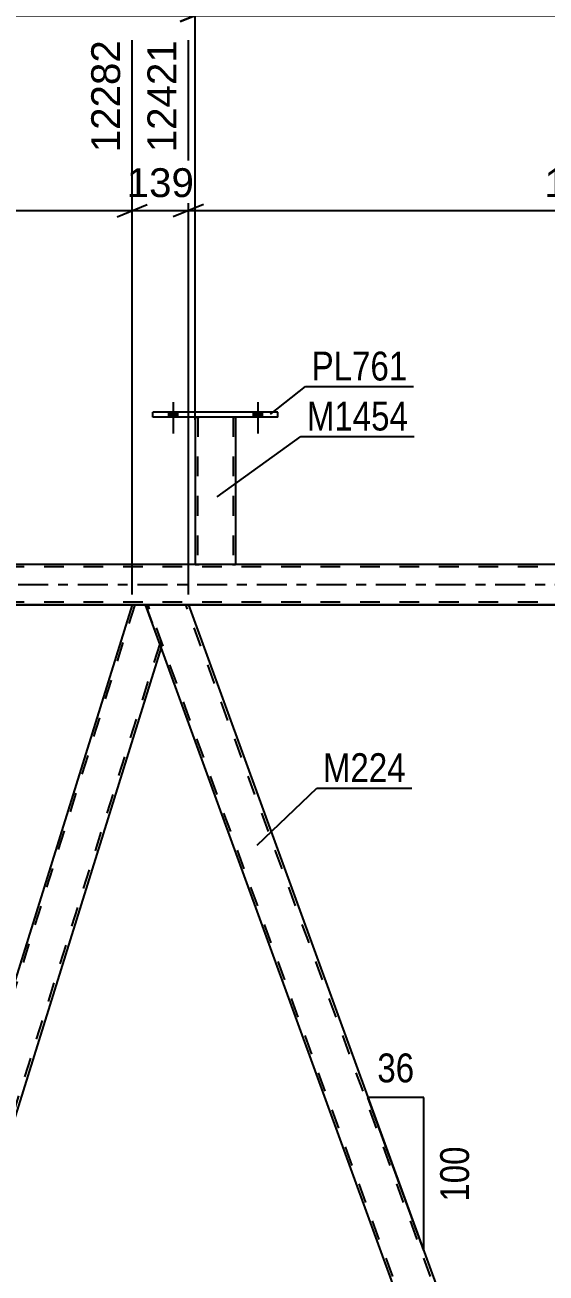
# Model space of a CAD drawing. Header units: millimetres. Extents: x -57 to 784, y -422 to 172.
# Drawn here: x 478.4 to 530.1, y -68.4 to 55.6 of the extents above; entities that cross this region are included whole.
import ezdxf

# ---------------------------------------------------------------- set-up
doc = ezdxf.new("R2010")
doc.units = ezdxf.units.MM
doc.linetypes.add('DXK_LINE_DOT2', pattern=[3.9198, 1.9599, -1.9599])
doc.linetypes.add('DXK_LINE_DOT3', pattern=[5.9187, 2.979, -0.9799, 0.9799, -0.9799])
doc.styles.add('Arial', font='ARIAL.TTF', dxfattribs={"height": 0.2})
doc.styles.add('Arial Narrow', font='ARIALN.TTF', dxfattribs={"height": 0.2})

# ---------------------------------------------------------------- blocks, each defined once
blk = doc.blocks.new('Part-122572029-3347 - 3165')
at = {"color": 7, "linetype": 'DXK_LINE_DOT2'}
for p, q in [((697.85, 1.76), (33.83, 1.76)), ((697.85, 2), (55.31, 2)), ((499.3, 2), (495.3, 2)), ((697.85, -1.76), (33.83, -1.76)), ((494.63, -2), (489.05, -2))]:
    blk.add_line(p, q, dxfattribs=at)
at = {"color": 2, "linetype": 'Continuous'}
for p, q in [((495.3, 2), (459.31, 2)), ((535.31, 2), (499.3, 2)), ((489.05, -2), (409.49, -2)), ((574.19, -2), (494.63, -2))]:
    blk.add_line(p, q, dxfattribs=at)
at = {"color": 7, "linetype": 'DXK_LINE_DOT3'}
blk.add_line((33.83, 0), (707.85, 0), dxfattribs=at)
blk = doc.blocks.new('Bolt-122572029-3299 - 3165')
at = {"linetype": 'Continuous'}
for points in [[(492.67, 16.64), (493.55, 16.64), (493.55, 17.12), (492.67, 17.12)], [(501.07, 16.64), (501.95, 16.64), (501.95, 17.12), (501.07, 17.12)]]:
    blk.add_hatch(color=1, dxfattribs=at).paths.add_polyline_path(points)
at = {"color": 1, "linetype": 'Continuous'}
for p, q in [((493.11, 18.12), (493.11, 15)), ((501.51, 18.12), (501.51, 15)), ((492.67, 17.12), (492.67, 16.64)), ((493.55, 17.12), (493.55, 16.64)), ((501.07, 17.12), (501.07, 16.64)), ((501.95, 17.12), (501.95, 16.64))]:
    blk.add_line(p, q, dxfattribs=at)
blk = doc.blocks.new('Bolt-122572029-3411 - 3165')
at = {"linetype": 'Continuous'}
for points in [[(492.67, 16.64), (493.55, 16.64), (493.55, 17.12), (492.67, 17.12)], [(501.07, 16.64), (501.95, 16.64), (501.95, 17.12), (501.07, 17.12)]]:
    blk.add_hatch(color=1, dxfattribs=at).paths.add_polyline_path(points)
at = {"color": 1, "linetype": 'Continuous'}
for p, q in [((493.11, 18.12), (493.11, 15)), ((501.51, 18.12), (501.51, 15)), ((492.67, 17.12), (492.67, 16.64)), ((493.55, 17.12), (493.55, 16.64)), ((501.07, 17.12), (501.07, 16.64)), ((501.95, 17.12), (501.95, 16.64))]:
    blk.add_line(p, q, dxfattribs=at)
blk = doc.blocks.new('Part-122572029-3437 - 3165')
at = {"color": 2, "linetype": 'Continuous'}
for p, q in [((491.11, 16.64), (491.11, 17.12)), ((503.51, 17.12), (491.11, 17.12)), ((503.51, 16.64), (491.11, 16.64)), ((503.51, 16.64), (503.51, 17.12))]:
    blk.add_line(p, q, dxfattribs=at)
blk = doc.blocks.new('Part-122572029-3499 - 3165')
at = {"color": 7, "linetype": 'DXK_LINE_DOT2'}
for p, q in [((489.3, -2), (452.48, -120.12)), ((491.78, -5.88), (454.96, -124)), ((452.77, -118.4), (452.35, -119.75)), ((456.96, -118.4), (455.21, -124)), ((453.9, -124), (452.35, -119.75)), ((455.21, -124), (453.9, -124))]:
    blk.add_line(p, q, dxfattribs=at)
at = {"color": 2, "linetype": 'Continuous'}
for p, q in [((489.05, -2), (452.77, -118.4)), ((490.37, -2), (489.05, -2)), ((491.92, -6.25), (490.37, -2)), ((491.92, -6.25), (456.96, -118.4))]:
    blk.add_line(p, q, dxfattribs=at)
blk = doc.blocks.new('Part-122572029-3556 - 3165')
at = {"color": 2, "linetype": 'Continuous'}
for p, q in [((495.31, 16.64), (495.3, 2)), ((499.31, 16.64), (499.3, 2)), ((495.34, 2), (495.3, 2)), ((495.44, 2), (495.34, 2)), ((495.6, 2), (495.44, 2)), ((499, 2), (495.6, 2)), ((499.16, 2), (499, 2)), ((499.26, 2), (499.16, 2)), ((499.3, 2), (499.26, 2))]:
    blk.add_line(p, q, dxfattribs=at)
at = {"color": 7, "linetype": 'DXK_LINE_DOT2'}
for p, q in [((495.31, 16.64), (495.31, 16.64)), ((495.31, 16.64), (495.31, 16.64)), ((495.31, 16.64), (495.31, 16.64)), ((495.34, 16.64), (495.31, 16.64)), ((495.31, 16.64), (495.34, 16.64)), ((495.45, 16.64), (495.34, 16.64)), ((495.34, 16.64), (495.45, 16.64)), ((495.56, 16.64), (495.45, 16.64)), ((495.45, 16.64), (495.6, 16.64)), ((495.55, 16.64), (495.54, 2)), ((495.55, 16.64), (495.55, 16.64)), ((495.56, 16.64), (495.55, 16.64)), ((495.55, 16.64), (495.56, 16.64)), ((499.01, 16.64), (495.56, 16.64)), ((495.62, 16.64), (495.56, 16.64)), ((495.56, 16.64), (495.62, 16.64)), ((499.01, 16.64), (495.6, 16.64)), ((498.92, 16.64), (495.62, 16.64)), ((495.62, 16.64), (495.69, 16.64)), ((499, 16.64), (495.69, 16.64)), ((499, 16.64), (498.92, 16.64)), ((499.05, 16.64), (499, 16.64)), ((499, 16.64), (499.05, 16.64)), ((499.01, 16.64), (499.17, 16.64)), ((499.17, 16.64), (499.01, 16.64)), ((499.07, 16.64), (499.05, 16.64)), ((499.05, 16.64), (499.07, 16.64)), ((499.07, 16.64), (499.06, 2)), ((499.07, 16.64), (499.07, 16.64)), ((499.17, 16.64), (499.27, 16.64)), ((499.27, 16.64), (499.17, 16.64)), ((499.27, 16.64), (499.31, 16.64)), ((499.31, 16.64), (499.27, 16.64)), ((499.31, 16.64), (499.31, 16.64)), ((499.31, 16.64), (499.31, 16.64)), ((499.31, 16.64), (499.31, 16.64)), ((495.3, 2), (495.34, 2)), ((495.34, 2), (495.44, 2)), ((495.44, 2), (495.6, 2)), ((495.56, 2), (495.54, 2)), ((495.54, 2), (495.56, 2)), ((495.61, 2), (495.56, 2)), ((495.56, 2), (495.61, 2)), ((499.06, 2), (495.6, 2)), ((498.91, 2), (495.61, 2)), ((495.61, 2), (495.69, 2)), ((498.99, 2), (495.69, 2)), ((498.99, 2), (498.91, 2)), ((499.04, 2), (498.99, 2)), ((498.99, 2), (499.04, 2)), ((499.06, 2), (499.04, 2)), ((499.04, 2), (499.06, 2)), ((499.06, 2), (499.16, 2)), ((499.16, 2), (499.26, 2)), ((499.26, 2), (499.3, 2))]:
    blk.add_line(p, q, dxfattribs=at)
blk = doc.blocks.new('Part-122572029-3639 - 3165')
at = {"color": 2, "linetype": 'Continuous'}
for p, q in [((494.63, -2), (490.37, -2)), ((494.63, -2), (537.48, -119.75)), ((534.77, -124), (491.92, -6.25)), ((538.99, -124), (534.77, -124)), ((539.03, -124), (538.99, -124))]:
    blk.add_line(p, q, dxfattribs=at)
at = {"color": 7, "linetype": 'DXK_LINE_DOT2'}
for p, q in [((490.37, -2), (491.92, -6.25)), ((535.03, -124), (490.62, -2)), ((490.62, -2), (490.64, -2)), ((538.78, -124), (494.37, -2)), ((539.03, -124), (537.48, -119.75)), ((535.03, -124), (535.05, -124))]:
    blk.add_line(p, q, dxfattribs=at)
blk = doc.blocks.new('StraightDimension-122572029-4498 - 3165')
at = {"color": 7, "linetype": 'Continuous'}
for p, q in [((455.31, 17.06), (455.31, 68.95)), ((495.31, 16.35), (495.31, 68.95)), ((456.81, 57.13), (453.81, 55.93)), ((493.81, 55.93), (496.81, 57.13)), ((455.31, 56.53), (495.31, 56.53))]:
    blk.add_line(p, q, dxfattribs=at)
at = {"color": 0}
blk.add_wipeout([(480.36, 57.28), (480.36, 61.48), (470.26, 61.48), (470.26, 57.28)], dxfattribs=at)
at = {"color": 3, "style": 'Arial'}
blk.add_text('1000', height=2.865, dxfattribs=at).set_placement((470.86, 57.88))
at = {"color": 0, "linetype": 'Continuous'}
blk.add_wipeout([(494.71, 69.55), (490.51, 69.55), (490.51, 57.23), (494.71, 57.23)], dxfattribs=at)
at = {"color": 3, "linetype": 'Continuous', "style": 'Arial'}
blk.add_text('12438', height=2.865, rotation=90.0002, dxfattribs=at).set_placement((494.11, 57.83))
blk = doc.blocks.new('StraightDimension-122572029-4072 - 3165')
at = {"color": 7, "linetype": 'Continuous'}
blk.add_line((348.81, -2), (664.53, -2), dxfattribs=at)
blk = doc.blocks.new('StraightDimension-122572029-4232 - 3165')
at = {"color": 7, "linetype": 'Continuous'}
for p, q in [((494.63, -1), (494.63, 54.06)), ((574.19, -1), (574.19, 54.06)), ((496.13, 37.74), (493.13, 36.54)), ((572.69, 36.54), (575.69, 37.74)), ((494.63, 37.14), (574.19, 37.14))]:
    blk.add_line(p, q, dxfattribs=at)
at = {"color": 0}
blk.add_wipeout([(539.45, 37.89), (539.45, 42.09), (529.36, 42.09), (529.36, 37.89)], dxfattribs=at)
at = {"color": 3, "style": 'Arial'}
blk.add_text('1989', height=2.865, dxfattribs=at).set_placement((529.96, 38.49))
at = {"color": 0, "linetype": 'Continuous'}
blk.add_wipeout([(573.59, 54.66), (569.39, 54.66), (569.39, 42.34), (573.59, 42.34)], dxfattribs=at)
at = {"color": 3, "linetype": 'Continuous', "style": 'Arial'}
blk.add_text('14410', height=2.865, rotation=90.0002, dxfattribs=at).set_placement((572.99, 42.94))
blk = doc.blocks.new('StraightDimension-122572029-4250 - 3165')
at = {"color": 7, "linetype": 'Continuous'}
for p, q in [((489.05, -1), (489.05, 54.06)), ((494.63, -1), (494.63, 54.06)), ((487.55, 36.54), (490.55, 37.74)), ((496.13, 37.74), (493.13, 36.54)), ((489.05, 37.14), (494.63, 37.14))]:
    blk.add_line(p, q, dxfattribs=at)
at = {"color": 0}
blk.add_wipeout([(495.77, 37.89), (495.77, 42.09), (487.9, 42.09), (487.9, 37.89)], dxfattribs=at)
at = {"color": 3, "style": 'Arial'}
blk.add_text('139', height=2.865, dxfattribs=at).set_placement((488.5, 38.49))
at = {"color": 0, "linetype": 'Continuous'}
blk.add_wipeout([(494.03, 54.66), (489.83, 54.66), (489.83, 42.34), (494.03, 42.34)], dxfattribs=at)
at = {"color": 3, "linetype": 'Continuous', "style": 'Arial'}
blk.add_text('12421', height=2.865, rotation=90.0002, dxfattribs=at).set_placement((493.43, 42.94))
blk = doc.blocks.new('StraightDimension-122572029-4268 - 3165')
at = {"color": 7, "linetype": 'Continuous'}
for p, q in [((409.49, -1), (409.49, 54.06)), ((489.05, -1), (489.05, 54.06)), ((410.99, 37.74), (407.99, 36.54)), ((487.55, 36.54), (490.55, 37.74)), ((409.49, 37.14), (489.05, 37.14))]:
    blk.add_line(p, q, dxfattribs=at)
at = {"color": 0}
blk.add_wipeout([(454.32, 37.89), (454.32, 42.09), (444.22, 42.09), (444.22, 37.89)], dxfattribs=at)
at = {"color": 3, "style": 'Arial'}
blk.add_text('1989', height=2.865, dxfattribs=at).set_placement((444.82, 38.49))
at = {"color": 0, "linetype": 'Continuous'}
blk.add_wipeout([(488.45, 54.66), (484.25, 54.66), (484.25, 42.34), (488.45, 42.34)], dxfattribs=at)
at = {"color": 3, "linetype": 'Continuous', "style": 'Arial'}
blk.add_text('12282', height=2.865, rotation=90.0002, dxfattribs=at).set_placement((487.85, 42.94))
blk = doc.blocks.new('StraightDimension-122572029-4506 - 3165')
at = {"color": 7, "linetype": 'Continuous'}
for p, q in [((495.31, 16.35), (495.31, 68.95)), ((535.31, 16.34), (535.31, 68.95)), ((496.81, 57.13), (493.81, 55.93)), ((533.81, 55.93), (536.81, 57.13)), ((495.31, 56.53), (535.31, 56.53))]:
    blk.add_line(p, q, dxfattribs=at)
at = {"color": 0}
blk.add_wipeout([(520.36, 57.28), (520.36, 61.48), (510.26, 61.48), (510.26, 57.28)], dxfattribs=at)
at = {"color": 3, "style": 'Arial'}
blk.add_text('1000', height=2.865, dxfattribs=at).set_placement((510.86, 57.88))
at = {"color": 0, "linetype": 'Continuous'}
blk.add_wipeout([(534.71, 69.55), (530.51, 69.55), (530.51, 57.23), (534.71, 57.23)], dxfattribs=at)
at = {"color": 3, "linetype": 'Continuous', "style": 'Arial'}
blk.add_text('13438', height=2.865, rotation=90.0002, dxfattribs=at).set_placement((534.11, 57.83))
blk = doc.blocks.new('AngleDimension-122572029-17287 - 3165')
at = {"color": 7, "linetype": 'Continuous'}
for p, q in [((516.76, -62.82), (512.44, -50.95)), ((517.98, -50.95), (512.44, -50.95)), ((517.98, -66.17), (512.44, -50.95)), ((517.98, -66.17), (517.98, -50.95))]:
    blk.add_line(p, q, dxfattribs=at)
at = {"color": 0}
for points in [[(517.64, -50.05), (517.64, -45.85), (512.78, -45.85), (512.78, -50.05)], [(523.08, -55.22), (518.88, -55.22), (518.88, -61.9), (523.08, -61.9)]]:
    blk.add_wipeout(points, dxfattribs=at)
at = {"color": 3, "style": 'Arial Narrow'}
blk.add_text('36', height=2.863, dxfattribs=at).set_placement((513.38, -49.45))
blk.add_text('100', height=2.863, rotation=90.0002, dxfattribs=at).set_placement((522.48, -61.3))
blk = doc.blocks.new('Mark-122572029-3433 - 3165')
at = {"color": 0}
blk.add_wipeout([(516.36, 20.27), (516.36, 23.27), (506.86, 23.27), (506.86, 20.27)], dxfattribs=at)
blk.add_wipeout([(516.36, 20.27), (516.36, 23.27), (506.86, 23.27), (506.86, 20.27)], dxfattribs=at)
at = {"color": 30, "linetype": 'Continuous'}
for p, q in [((502.79, 16.94), (506.26, 19.67)), ((506.26, 19.67), (516.96, 19.67))]:
    blk.add_line(p, q, dxfattribs=at)
at = {"color": 3, "style": 'Arial Narrow'}
blk.add_text('PL761', height=2.863, dxfattribs=at).set_placement((506.86, 20.27))
blk = doc.blocks.new('Mark-122572029-3552 - 3165')
at = {"color": 0}
blk.add_wipeout([(516.43, 15.3), (516.43, 18.3), (506.38, 18.3), (506.38, 15.3)], dxfattribs=at)
blk.add_wipeout([(516.43, 15.3), (516.43, 18.3), (506.38, 18.3), (506.38, 15.3)], dxfattribs=at)
at = {"color": 30, "linetype": 'Continuous'}
for p, q in [((497.49, 8.71), (505.78, 14.7)), ((505.78, 14.7), (517.03, 14.7))]:
    blk.add_line(p, q, dxfattribs=at)
at = {"color": 3, "style": 'Arial Narrow'}
blk.add_text('M1454', height=2.863, dxfattribs=at).set_placement((506.38, 15.3))
blk = doc.blocks.new('Mark-122572029-3635 - 3165')
at = {"color": 0}
blk.add_wipeout([(516.2, -19.62), (516.2, -16.62), (507.98, -16.62), (507.98, -19.62)], dxfattribs=at)
blk.add_wipeout([(516.2, -19.62), (516.2, -16.62), (507.98, -16.62), (507.98, -19.62)], dxfattribs=at)
at = {"color": 30, "linetype": 'Continuous'}
for p, q in [((501.45, -25.88), (507.38, -20.22)), ((507.38, -20.22), (516.8, -20.22))]:
    blk.add_line(p, q, dxfattribs=at)
at = {"color": 3, "style": 'Arial Narrow'}
blk.add_text('M224', height=2.863, dxfattribs=at).set_placement((507.98, -19.62))

msp = doc.modelspace()

# ---------------------------------------------------------------- block references
for name in ['Bolt-122572029-3299 - 3165', 'Bolt-122572029-3411 - 3165', 'Part-122572029-3437 - 3165', 'Part-122572029-3556 - 3165', 'Part-122572029-3347 - 3165', 'Part-122572029-3499 - 3165', 'Part-122572029-3639 - 3165']:
    msp.add_blockref(name, (0, 0))

# ---------------------------------------------------------------- next in the draw order: block references
for name in ['StraightDimension-122572029-4498 - 3165', 'StraightDimension-122572029-4072 - 3165']:
    msp.add_blockref(name, (0, 0))

# ---------------------------------------------------------------- next in the draw order: block references
for name in ['StraightDimension-122572029-4232 - 3165', 'Mark-122572029-3635 - 3165', 'AngleDimension-122572029-17287 - 3165']:
    msp.add_blockref(name, (0, 0))

# ---------------------------------------------------------------- next in the draw order: block references
msp.add_blockref('StraightDimension-122572029-4250 - 3165', (0, 0))

# ---------------------------------------------------------------- next in the draw order: block references
for name in ['StraightDimension-122572029-4506 - 3165', 'StraightDimension-122572029-4268 - 3165']:
    msp.add_blockref(name, (0, 0))

# ---------------------------------------------------------------- next in the draw order: block references
msp.add_blockref('Mark-122572029-3433 - 3165', (0, 0))

# ---------------------------------------------------------------- next in the draw order: block references
msp.add_blockref('Mark-122572029-3552 - 3165', (0, 0))

doc.saveas('drawing.dxf')
